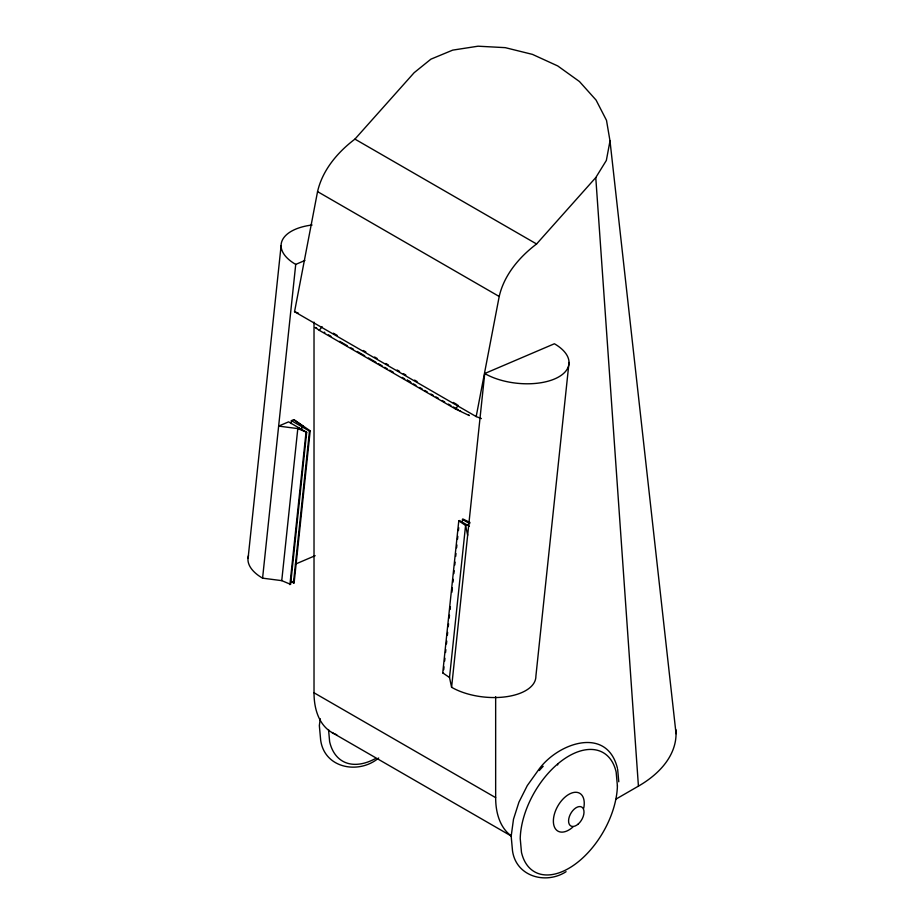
<?xml version="1.0" encoding="UTF-8"?>
<svg xmlns="http://www.w3.org/2000/svg" width="924" height="924" viewBox="0 0 924 924"><rect width="100%" height="100%" fill="white"/><g stroke="black" fill="none" stroke-linecap="round" stroke-linejoin="round"><path stroke-width="1.39" d="M281.092 245.715L247.955 559.459A49.665 24.74 6 0 0 262.578 578.158L281.751 580.642L290.621 584.361L306.676 432.305L288.577 421.864L278.644 426.103L297.805 428.586L306.676 432.305M262.578 578.158L295.726 264.403A49.665 24.74 6 0 1 312.093 225.006M291.083 423.527L291.383 420.663L293.763 419.635L310.187 430.815L294.121 582.871L290.933 581.727M281.751 580.642L297.805 428.586L299.191 427.997M301.698 429.66L302.009 426.796L303.395 426.195M289.917 584.661L305.983 432.605M293.428 583.159L309.482 431.104L310.187 430.815M569.022 362.462L535.885 676.218A49.665 24.74 6 0 1 505.543 696.835A49.665 24.74 6 0 1 451.593 687.283L449.514 677.5L442.735 672.891L458.789 520.836L459.482 520.535L469.323 526.218M443.728 669.727L444.028 666.851M444.64 661.11L444.941 658.246M445.553 652.506L445.853 649.641M446.454 643.901L446.754 641.037M447.366 635.296L447.666 632.42M448.279 626.691L448.579 623.816M449.179 618.075L449.491 615.211M450.092 609.47L450.392 606.606M451.905 592.261L452.367 587.953M452.968 582.212L453.28 579.348M453.88 573.608L454.181 570.743M454.793 565.003L455.093 562.139M455.694 556.398L456.006 553.522M456.606 547.793L456.906 544.917M457.519 539.189L457.819 536.313M458.431 530.572L458.731 527.708M461.988 522.199L462.993 519.034L470.004 522.487M449.514 677.5L465.581 525.444L466.966 524.855M451.593 687.283L484.73 373.527L554.388 343.763A49.665 24.74 6 0 1 554.677 378.921A49.665 24.74 6 0 1 484.73 373.527M320.258 718.722L319.346 725.594L320.674 740.216C324.59 768.595 359.032 774.601 378.69 758.003M476.183 416.574L294.548 311.711L317.556 191.615C322.476 170.062 337.653 152.194 354.932 139.108L414.137 72.707L430.896 59.171L452.691 50.127L478.054 46.2L505.255 47.655L532.432 54.377L557.738 65.939L579.44 81.52L596.072 100.081L606.502 120.351L610.002 140.945L606.34 160.464L595.772 177.581L536.578 243.982C519.3 257.057 504.123 274.936 499.203 296.477L476.183 416.574L481.381 418.584M316.62 327.87L315.2 327.512L319.277 330.33L322.118 326.703M319.277 330.33L455.497 408.986L458.35 405.347M616.239 798.948L638.426 786.139A128.436 74.151 0 0 0 675.848 729.567M295.726 264.403L304.92 260.476M295.437 564.114L315.153 555.694M442.735 672.891L443.428 672.591M566.077 871.69C545.911 884.788 516.135 876.703 512.508 850.819L511.18 836.208L513.501 819.184L518.93 802.182L527.292 785.585L538.23 770.293C556.814 743.439 606.802 725.121 617.451 768.318M294.548 311.711L298.44 313.213M460.637 411.111L459.979 410.764M324.209 332.143L324.832 332.478M455.497 408.986L469.311 415.569L468.341 414.668M354.932 139.108L536.578 243.982M317.556 191.615L499.203 296.477M333.368 333.194L337.121 335.354M363.363 350.508L365.869 351.952M374.613 357.011L377.119 358.443M385.862 363.502L388.357 364.945M397.112 369.993L399.607 371.436M403.361 373.596L405.855 375.04M414.61 380.099L417.105 381.543M453.349 402.46L457.103 404.631M407.322 380.111L409.817 381.554M328.447 334.834L330.954 336.278M339.697 341.326L347.193 345.657M350.947 347.828L353.453 349.272M357.195 351.432L364.691 355.763M368.445 357.923L375.941 362.254M378.447 363.698L382.19 365.858M384.696 367.302L387.191 368.745M389.697 370.189L393.439 372.36M402.194 377.408L404.689 378.852M407.184 380.295L410.937 382.455M413.444 383.899L415.939 385.343M419.692 387.514L422.187 388.958M424.682 390.39L427.188 391.834M430.931 394.005L433.437 395.449M435.932 396.893L438.438 398.336M442.18 400.496L444.687 401.94M448.429 404.1L450.935 405.544M453.43 406.987L458.431 409.875M291.383 420.663L309.482 431.104M462.3 519.334L469.773 523.654M314.021 322.13L314.021 692.781L495.657 797.643A86.856 50.15 -60 0 0 511.434 836.001M332.016 732.547L511.157 835.977M458.789 520.836L465.581 525.444L467.659 535.227M291.857 581.335L294.121 582.871M293.763 419.635L303.199 426.276M610.002 140.945L676.045 733.702M617.648 769.253L618.78 781.785M328.54 729.556L329.637 741.706A68.757 39.697 -60 0 0 375.421 758.592M595.772 177.581L638.426 786.139M495.657 696.696L495.657 797.643M248.002 558.177A49.665 24.74 6 0 1 248.533 555.613M539.316 770.535A68.757 39.697 -60 0 1 543.185 766.285M557.738 763.929A5.29 3.049 60 0 1 557.611 764.968M572.811 827.107A21.829 12.601 -60 0 1 553.43 822.626A21.829 12.601 -60 0 1 570.154 793.67A21.829 12.601 -60 0 1 583.725 808.2M336.786 734.753A86.856 50.15 -60 0 1 314.021 692.781M617.405 785.943L616.158 772.083A68.757 39.697 -60 0 0 564.01 759.101A68.757 39.697 -60 0 0 520.224 838.461L521.471 852.321A68.757 39.697 -60 0 0 573.619 865.291A68.757 39.697 -60 0 0 617.405 785.943M578.285 823.977A10.915 6.306 -60 0 0 581.75 807.068A10.915 6.306 -60 0 0 568.837 818.514A10.915 6.306 -60 0 0 578.285 823.977"/></g></svg>
